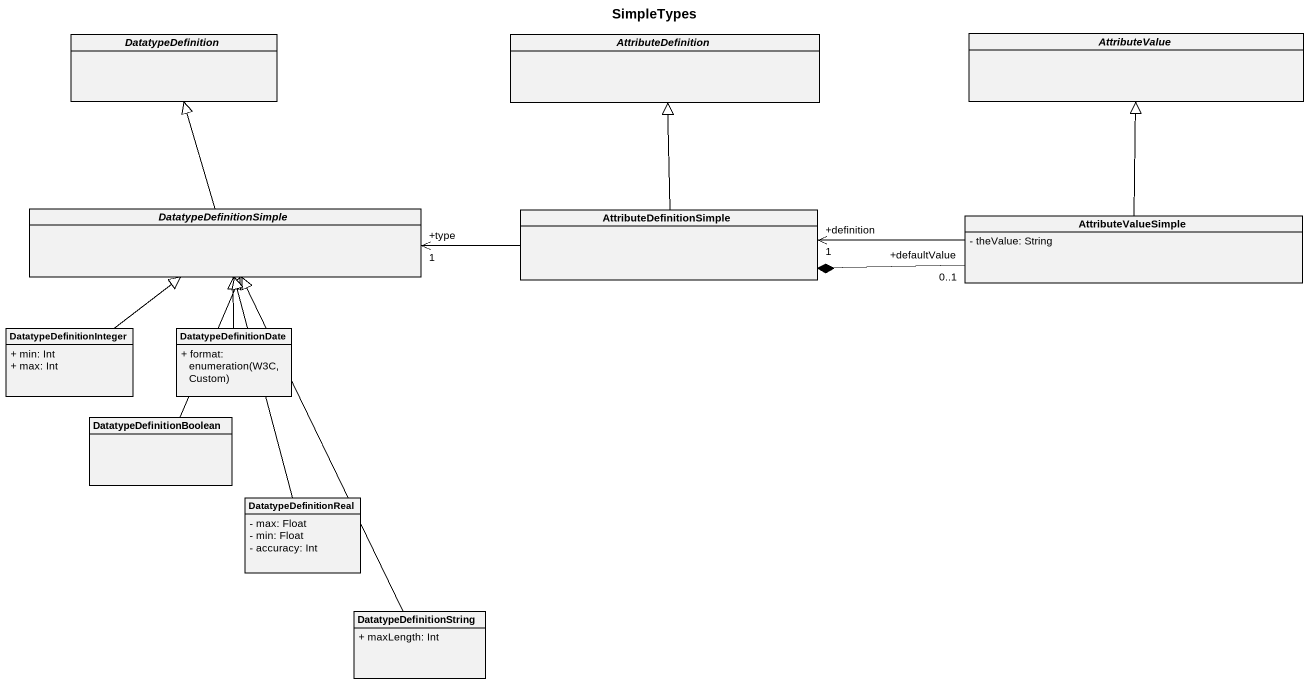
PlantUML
@startuml
title SimpleTypes
hide circle
hide empty members
skinparam classAttributeIconSize 0
abstract class DatatypeDefinition
abstract class AttributeDefinition
abstract class AttributeValue
abstract class DatatypeDefinitionSimple
class AttributeDefinitionSimple
class AttributeValueSimple {
  - theValue: String
}
class DatatypeDefinitionInteger {
  + min: Int
  + max: Int
}
class DatatypeDefinitionDate {
  {field} + format: enumeration(W3C,Custom)
}
class DatatypeDefinitionBoolean
class DatatypeDefinitionReal {
  - max: Float
  - min: Float
  - accuracy: Int
}
class DatatypeDefinitionString {
  + maxLength: Int
}
DatatypeDefinitionSimple -up-|> DatatypeDefinition
AttributeDefinitionSimple -up-|> AttributeDefinition
AttributeDefinitionSimple -left-> "+type\n1" DatatypeDefinitionSimple
AttributeValueSimple -up-|> AttributeValue
AttributeValueSimple "+defaultValue\n0..1" -left-* AttributeDefinitionSimple
AttributeValueSimple -left-> "+definition\n1" AttributeDefinitionSimple
DatatypeDefinitionInteger -up-|> DatatypeDefinitionSimple
DatatypeDefinitionDate -up-|> DatatypeDefinitionSimple
DatatypeDefinitionBoolean -up-|> DatatypeDefinitionSimple
DatatypeDefinitionReal -up-|> DatatypeDefinitionSimple
DatatypeDefinitionString -up-|> DatatypeDefinitionSimple
@enduml
